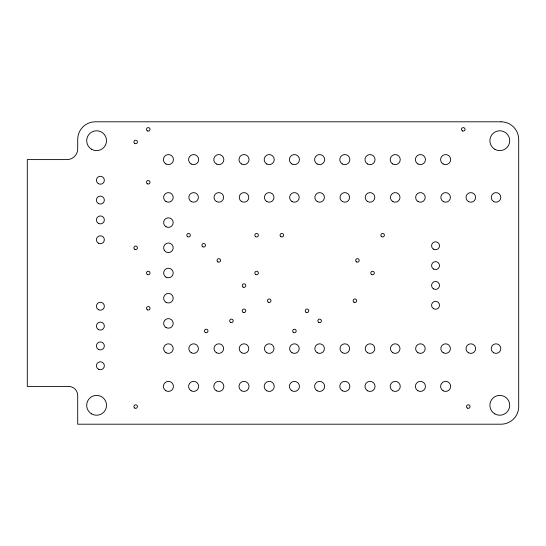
<?xml version="1.0" encoding="UTF-8"?>
<svg xmlns="http://www.w3.org/2000/svg" width="546" height="546" viewBox="0 0 546 546"><rect width="100%" height="100%" fill="white"/><g stroke="black" fill="none" stroke-linecap="round" stroke-linejoin="round"><path stroke-width="0.82" d="M501.057 121.799L95.338 121.799A17.643 17.643 0 0 0 77.703 139.442L77.703 148.908A10.695 10.695 0 0 1 67.008 159.603L27.3 159.603L27.3 386.397L68.612 386.397A9.084 9.084 0 0 1 77.703 395.488L77.703 424.201L501.057 424.201A17.643 17.643 0 0 0 518.7 406.558L518.7 139.442A17.643 17.643 0 0 0 501.057 121.799M91.639 149.29A9.924 9.924 0 0 0 106.525 140.697A9.924 9.924 0 0 0 91.639 132.105A9.924 9.924 0 0 0 91.639 149.29M91.639 413.895A9.924 9.924 0 0 0 106.525 405.303A9.924 9.924 0 0 0 91.639 396.71A9.924 9.924 0 0 0 91.639 413.895M494.84 149.29A9.924 9.924 0 0 0 509.718 140.697A9.924 9.924 0 0 0 494.84 132.105A9.924 9.924 0 0 0 494.84 149.29M494.84 413.895A9.924 9.924 0 0 0 509.718 405.303A9.924 9.924 0 0 0 494.84 396.71A9.924 9.924 0 0 0 494.84 413.895M243.134 312.332A1.768 1.768 0 0 0 245.789 310.797A1.768 1.768 0 0 0 243.134 309.268A1.768 1.768 0 0 0 243.134 312.332M306.135 312.332A1.768 1.768 0 0 0 308.783 310.797A1.768 1.768 0 0 0 306.135 309.268A1.768 1.768 0 0 0 306.135 312.332M268.339 302.252A1.768 1.768 0 0 0 270.987 300.723A1.768 1.768 0 0 0 268.339 299.188A1.768 1.768 0 0 0 268.339 302.252M354.02 302.252A1.768 1.768 0 0 0 356.668 300.723A1.768 1.768 0 0 0 354.02 299.188A1.768 1.768 0 0 0 354.02 302.252M217.936 261.93A1.768 1.768 0 0 0 220.584 260.401A1.768 1.768 0 0 0 217.936 258.872A1.768 1.768 0 0 0 217.936 261.93M356.538 261.93A1.768 1.768 0 0 0 359.186 260.401A1.768 1.768 0 0 0 356.538 258.872A1.768 1.768 0 0 0 356.538 261.93M134.78 143.489A1.768 1.768 0 0 0 137.428 141.96A1.768 1.768 0 0 0 134.78 140.431A1.768 1.768 0 0 0 134.78 143.489M134.78 408.087A1.768 1.768 0 0 0 137.428 406.558A1.768 1.768 0 0 0 134.78 405.03A1.768 1.768 0 0 0 134.78 408.087M467.417 408.087A1.768 1.768 0 0 0 470.065 406.558A1.768 1.768 0 0 0 467.417 405.03A1.768 1.768 0 0 0 467.417 408.087M134.78 249.331A1.768 1.768 0 0 0 137.428 247.802A1.768 1.768 0 0 0 134.78 246.273A1.768 1.768 0 0 0 134.78 249.331M202.819 246.812A1.768 1.768 0 0 0 205.467 245.277A1.768 1.768 0 0 0 202.819 243.748A1.768 1.768 0 0 0 202.819 246.812M243.134 287.128A1.768 1.768 0 0 0 245.789 285.599A1.768 1.768 0 0 0 243.134 284.07A1.768 1.768 0 0 0 243.134 287.128M147.379 130.89A1.768 1.768 0 0 0 150.027 129.361A1.768 1.768 0 0 0 147.379 127.832A1.768 1.768 0 0 0 147.379 130.89M147.379 274.529A1.768 1.768 0 0 0 150.027 273A1.768 1.768 0 0 0 147.379 271.471A1.768 1.768 0 0 0 147.379 274.529M147.379 309.807A1.768 1.768 0 0 0 150.027 308.278A1.768 1.768 0 0 0 147.379 306.75A1.768 1.768 0 0 0 147.379 309.807M147.379 183.811A1.768 1.768 0 0 0 150.027 182.282A1.768 1.768 0 0 0 147.379 180.753A1.768 1.768 0 0 0 147.379 183.811M462.38 130.89A1.768 1.768 0 0 0 465.028 129.361A1.768 1.768 0 0 0 462.38 127.832A1.768 1.768 0 0 0 462.38 130.89M381.736 236.732A1.768 1.768 0 0 0 384.384 235.203A1.768 1.768 0 0 0 381.736 233.668A1.768 1.768 0 0 0 381.736 236.732M280.937 236.732A1.768 1.768 0 0 0 283.586 235.203A1.768 1.768 0 0 0 280.937 233.668A1.768 1.768 0 0 0 280.937 236.732M187.694 236.732A1.768 1.768 0 0 0 190.349 235.203A1.768 1.768 0 0 0 187.694 233.668A1.768 1.768 0 0 0 187.694 236.732M255.74 236.732A1.768 1.768 0 0 0 258.388 235.203A1.768 1.768 0 0 0 255.74 233.668A1.768 1.768 0 0 0 255.74 236.732M230.535 322.406A1.768 1.768 0 0 0 233.183 320.877A1.768 1.768 0 0 0 230.535 319.349A1.768 1.768 0 0 0 230.535 322.406M318.734 322.406A1.768 1.768 0 0 0 321.389 320.877A1.768 1.768 0 0 0 318.734 319.349A1.768 1.768 0 0 0 318.734 322.406M205.337 332.487A1.768 1.768 0 0 0 207.985 330.958A1.768 1.768 0 0 0 205.337 329.429A1.768 1.768 0 0 0 205.337 332.487M293.536 332.487A1.768 1.768 0 0 0 296.185 330.958A1.768 1.768 0 0 0 293.536 329.429A1.768 1.768 0 0 0 293.536 332.487M371.655 274.529A1.768 1.768 0 0 0 374.303 273A1.768 1.768 0 0 0 371.655 271.471A1.768 1.768 0 0 0 371.655 274.529M255.74 274.529A1.768 1.768 0 0 0 258.388 273A1.768 1.768 0 0 0 255.74 271.471A1.768 1.768 0 0 0 255.74 274.529M98.396 369.198A3.965 3.965 0 0 0 104.347 365.765A3.965 3.965 0 0 0 98.396 362.326A3.965 3.965 0 0 0 98.396 369.198M98.396 349.358A3.965 3.965 0 0 0 104.347 345.918A3.965 3.965 0 0 0 98.396 342.485A3.965 3.965 0 0 0 98.396 349.358M98.396 329.518A3.965 3.965 0 0 0 104.347 326.078A3.965 3.965 0 0 0 98.396 322.645A3.965 3.965 0 0 0 98.396 329.518M98.396 309.671A3.965 3.965 0 0 0 104.347 306.238A3.965 3.965 0 0 0 98.396 302.798A3.965 3.965 0 0 0 98.396 309.671M98.396 243.202A3.965 3.965 0 0 0 104.347 239.762A3.965 3.965 0 0 0 98.396 236.329A3.965 3.965 0 0 0 98.396 243.202M98.396 223.355A3.965 3.965 0 0 0 104.347 219.922A3.965 3.965 0 0 0 98.396 216.482A3.965 3.965 0 0 0 98.396 223.355M98.396 203.515A3.965 3.965 0 0 0 104.347 200.082A3.965 3.965 0 0 0 98.396 196.642A3.965 3.965 0 0 0 98.396 203.515M98.396 183.674A3.965 3.965 0 0 0 104.347 180.235A3.965 3.965 0 0 0 98.396 176.802A3.965 3.965 0 0 0 98.396 183.674M433.558 249.194A3.965 3.965 0 0 0 439.51 245.755A3.965 3.965 0 0 0 433.558 242.322A3.965 3.965 0 0 0 433.558 249.194M433.558 269.035A3.965 3.965 0 0 0 439.51 265.602A3.965 3.965 0 0 0 433.558 262.162A3.965 3.965 0 0 0 433.558 269.035M433.558 288.875A3.965 3.965 0 0 0 439.51 285.442A3.965 3.965 0 0 0 433.558 282.002A3.965 3.965 0 0 0 433.558 288.875M433.558 308.722A3.965 3.965 0 0 0 439.51 305.282A3.965 3.965 0 0 0 433.558 301.849A3.965 3.965 0 0 0 433.558 308.722M468.427 201.549A4.791 4.791 0 0 0 475.614 197.399A4.791 4.791 0 0 0 468.427 193.25A4.791 4.791 0 0 0 468.427 201.549M443.222 201.549A4.791 4.791 0 0 0 450.409 197.399A4.791 4.791 0 0 0 443.222 193.25A4.791 4.791 0 0 0 443.222 201.549M418.024 201.549A4.791 4.791 0 0 0 425.211 197.399A4.791 4.791 0 0 0 418.024 193.25A4.791 4.791 0 0 0 418.024 201.549M392.827 201.549A4.791 4.791 0 0 0 400.013 197.399A4.791 4.791 0 0 0 392.827 193.25A4.791 4.791 0 0 0 392.827 201.549M443.222 352.75A4.791 4.791 0 0 0 450.409 348.601A4.791 4.791 0 0 0 443.222 344.451A4.791 4.791 0 0 0 443.222 352.75M164.271 250.198A4.791 4.791 0 0 0 172.57 250.198A4.791 4.791 0 0 0 168.421 243.011A4.791 4.791 0 0 0 164.271 250.198M367.622 201.549A4.791 4.791 0 0 0 374.815 197.399A4.791 4.791 0 0 0 367.622 193.25A4.791 4.791 0 0 0 367.622 201.549M342.424 201.549A4.791 4.791 0 0 0 349.611 197.399A4.791 4.791 0 0 0 342.424 193.25A4.791 4.791 0 0 0 342.424 201.549M317.226 201.549A4.791 4.791 0 0 0 324.413 197.399A4.791 4.791 0 0 0 317.226 193.25A4.791 4.791 0 0 0 317.226 201.549M292.021 201.549A4.791 4.791 0 0 0 299.215 197.399A4.791 4.791 0 0 0 292.021 193.25A4.791 4.791 0 0 0 292.021 201.549M266.823 201.549A4.791 4.791 0 0 0 274.01 197.399A4.791 4.791 0 0 0 266.823 193.25A4.791 4.791 0 0 0 266.823 201.549M241.625 201.549A4.791 4.791 0 0 0 248.812 197.399A4.791 4.791 0 0 0 241.625 193.25A4.791 4.791 0 0 0 241.625 201.549M216.421 201.549A4.791 4.791 0 0 0 223.614 197.399A4.791 4.791 0 0 0 216.421 193.25A4.791 4.791 0 0 0 216.421 201.549M191.223 201.549A4.791 4.791 0 0 0 198.41 197.399A4.791 4.791 0 0 0 191.223 193.25A4.791 4.791 0 0 0 191.223 201.549M166.025 201.549A4.791 4.791 0 0 0 173.212 197.399A4.791 4.791 0 0 0 166.025 193.25A4.791 4.791 0 0 0 166.025 201.549M166.025 352.75A4.791 4.791 0 0 0 173.212 348.601A4.791 4.791 0 0 0 166.025 344.451A4.791 4.791 0 0 0 166.025 352.75M191.223 352.75A4.791 4.791 0 0 0 198.41 348.601A4.791 4.791 0 0 0 191.223 344.451A4.791 4.791 0 0 0 191.223 352.75M216.421 352.75A4.791 4.791 0 0 0 223.614 348.601A4.791 4.791 0 0 0 216.421 344.451A4.791 4.791 0 0 0 216.421 352.75M241.625 352.75A4.791 4.791 0 0 0 248.812 348.601A4.791 4.791 0 0 0 241.625 344.451A4.791 4.791 0 0 0 241.625 352.75M266.823 352.75A4.791 4.791 0 0 0 274.01 348.601A4.791 4.791 0 0 0 266.823 344.451A4.791 4.791 0 0 0 266.823 352.75M292.021 352.75A4.791 4.791 0 0 0 299.215 348.601A4.791 4.791 0 0 0 292.021 344.451A4.791 4.791 0 0 0 292.021 352.75M317.226 352.75A4.791 4.791 0 0 0 324.413 348.601A4.791 4.791 0 0 0 317.226 344.451A4.791 4.791 0 0 0 317.226 352.75M342.424 352.75A4.791 4.791 0 0 0 349.611 348.601A4.791 4.791 0 0 0 342.424 344.451A4.791 4.791 0 0 0 342.424 352.75M367.622 352.75A4.791 4.791 0 0 0 374.815 348.601A4.791 4.791 0 0 0 367.622 344.451A4.791 4.791 0 0 0 367.622 352.75M392.827 352.75A4.791 4.791 0 0 0 400.013 348.601A4.791 4.791 0 0 0 392.827 344.451A4.791 4.791 0 0 0 392.827 352.75M418.024 352.75A4.791 4.791 0 0 0 425.211 348.601A4.791 4.791 0 0 0 418.024 344.451A4.791 4.791 0 0 0 418.024 352.75M468.427 352.75A4.791 4.791 0 0 0 475.614 348.601A4.791 4.791 0 0 0 468.427 344.451A4.791 4.791 0 0 0 468.427 352.75M493.625 201.549A4.791 4.791 0 0 0 500.812 197.399A4.791 4.791 0 0 0 493.625 193.25A4.791 4.791 0 0 0 493.625 201.549M166.025 277.15A4.791 4.791 0 0 0 173.212 273A4.791 4.791 0 0 0 166.025 268.85A4.791 4.791 0 0 0 166.025 277.15M166.025 302.348A4.791 4.791 0 0 0 173.212 298.198A4.791 4.791 0 0 0 166.025 294.048A4.791 4.791 0 0 0 166.025 302.348M166.025 327.552A4.791 4.791 0 0 0 173.212 323.403A4.791 4.791 0 0 0 166.025 319.253A4.791 4.791 0 0 0 166.025 327.552M166.025 226.747A4.791 4.791 0 0 0 173.212 222.597A4.791 4.791 0 0 0 166.025 218.448A4.791 4.791 0 0 0 166.025 226.747M493.625 352.75A4.791 4.791 0 0 0 500.812 348.601A4.791 4.791 0 0 0 493.625 344.451A4.791 4.791 0 0 0 493.625 352.75M443.099 163.964A5.037 5.037 0 0 0 450.662 159.603A5.037 5.037 0 0 0 443.099 155.235A5.037 5.037 0 0 0 443.099 163.964M443.099 390.765A5.037 5.037 0 0 0 450.662 386.397A5.037 5.037 0 0 0 443.099 382.036A5.037 5.037 0 0 0 443.099 390.765M417.902 163.964A5.037 5.037 0 0 0 425.457 159.603A5.037 5.037 0 0 0 417.902 155.235A5.037 5.037 0 0 0 417.902 163.964M417.902 390.765A5.037 5.037 0 0 0 425.457 386.397A5.037 5.037 0 0 0 417.902 382.036A5.037 5.037 0 0 0 417.902 390.765M392.697 163.964A5.037 5.037 0 0 0 400.259 159.603A5.037 5.037 0 0 0 392.697 155.235A5.037 5.037 0 0 0 392.697 163.964M392.697 390.765A5.037 5.037 0 0 0 400.259 386.397A5.037 5.037 0 0 0 392.697 382.036A5.037 5.037 0 0 0 392.697 390.765M367.499 163.964A5.037 5.037 0 0 0 375.061 159.603A5.037 5.037 0 0 0 367.499 155.235A5.037 5.037 0 0 0 367.499 163.964M367.499 390.765A5.037 5.037 0 0 0 375.061 386.397A5.037 5.037 0 0 0 367.499 382.036A5.037 5.037 0 0 0 367.499 390.765M342.301 163.964A5.037 5.037 0 0 0 349.863 159.603A5.037 5.037 0 0 0 342.301 155.235A5.037 5.037 0 0 0 342.301 163.964M342.301 390.765A5.037 5.037 0 0 0 349.863 386.397A5.037 5.037 0 0 0 342.301 382.036A5.037 5.037 0 0 0 342.301 390.765M317.103 163.964A5.037 5.037 0 0 0 324.658 159.603A5.037 5.037 0 0 0 317.103 155.235A5.037 5.037 0 0 0 317.103 163.964M317.103 390.765A5.037 5.037 0 0 0 324.658 386.397A5.037 5.037 0 0 0 317.103 382.036A5.037 5.037 0 0 0 317.103 390.765M291.898 163.964A5.037 5.037 0 0 0 299.461 159.603A5.037 5.037 0 0 0 291.898 155.235A5.037 5.037 0 0 0 291.898 163.964M291.898 390.765A5.037 5.037 0 0 0 299.461 386.397A5.037 5.037 0 0 0 291.898 382.036A5.037 5.037 0 0 0 291.898 390.765M266.701 163.964A5.037 5.037 0 0 0 274.263 159.603A5.037 5.037 0 0 0 266.701 155.235A5.037 5.037 0 0 0 266.701 163.964M266.701 390.765A5.037 5.037 0 0 0 274.263 386.397A5.037 5.037 0 0 0 266.701 382.036A5.037 5.037 0 0 0 266.701 390.765M241.503 163.964A5.037 5.037 0 0 0 249.058 159.603A5.037 5.037 0 0 0 241.503 155.235A5.037 5.037 0 0 0 241.503 163.964M241.503 390.765A5.037 5.037 0 0 0 249.058 386.397A5.037 5.037 0 0 0 241.503 382.036A5.037 5.037 0 0 0 241.503 390.765M216.298 163.964A5.037 5.037 0 0 0 223.86 159.603A5.037 5.037 0 0 0 216.298 155.235A5.037 5.037 0 0 0 216.298 163.964M216.298 390.765A5.037 5.037 0 0 0 223.86 386.397A5.037 5.037 0 0 0 216.298 382.036A5.037 5.037 0 0 0 216.298 390.765M191.1 163.964A5.037 5.037 0 0 0 198.662 159.603A5.037 5.037 0 0 0 191.1 155.235A5.037 5.037 0 0 0 191.1 163.964M191.1 390.765A5.037 5.037 0 0 0 198.662 386.397A5.037 5.037 0 0 0 191.1 382.036A5.037 5.037 0 0 0 191.1 390.765M165.902 163.964A5.037 5.037 0 0 0 173.457 159.603A5.037 5.037 0 0 0 165.902 155.235A5.037 5.037 0 0 0 165.902 163.964M165.902 390.765A5.037 5.037 0 0 0 173.457 386.397A5.037 5.037 0 0 0 165.902 382.036A5.037 5.037 0 0 0 165.902 390.765"/></g></svg>
